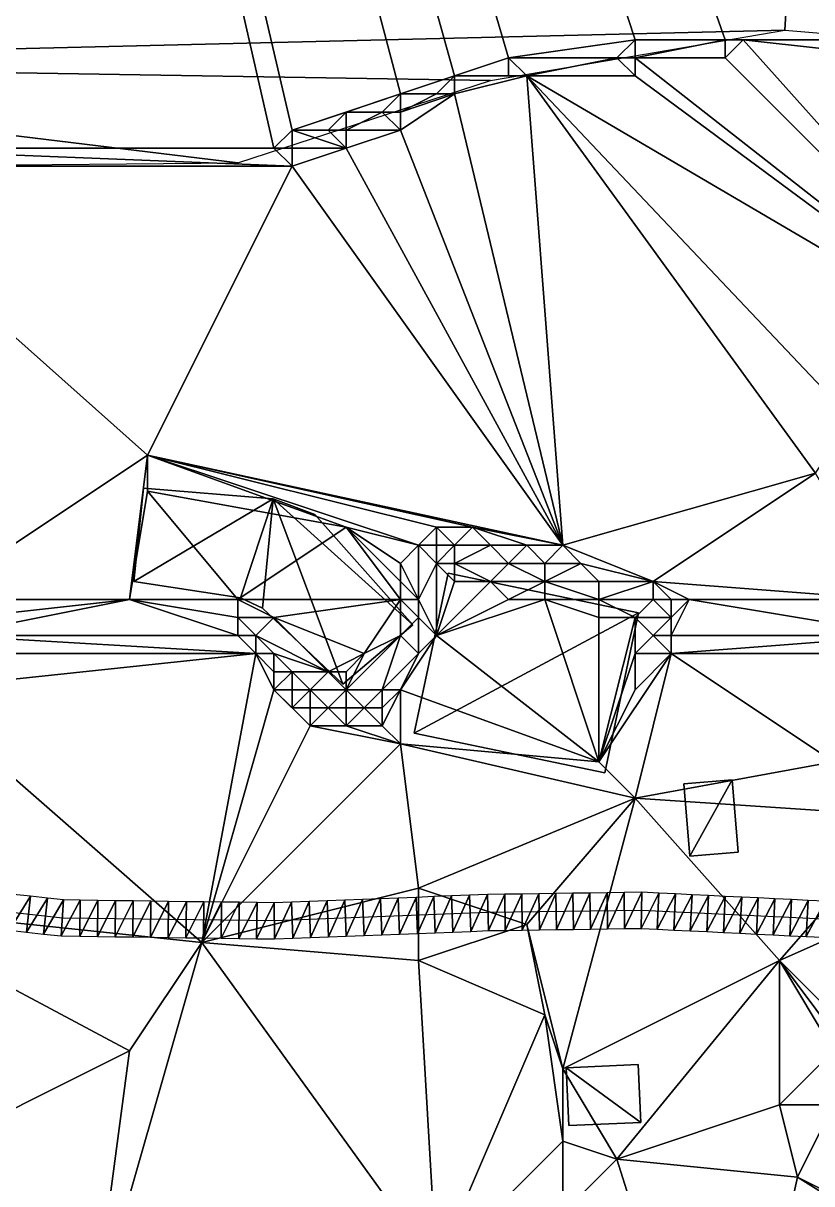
# Model space of a CAD drawing. Header units: metres. Extents: x -1103 to 901, y -902 to 905.
# Drawn here: x 356.2 to 443.6, y -746.7 to -618.2 of the extents above; entities that cross this region are included whole.
import ezdxf

# ---------------------------------------------------------------- set-up
doc = ezdxf.new("R2010")
doc.units = ezdxf.units.M
for name, color, linetype in [('OSM_BUILDING_FOOTPRINTS', 7, 'CONTINUOUS'), ('OSM_BUILDING_ROOFS', 1, 'CONTINUOUS'), ('OSM_BUILDING_WALLS', 8, 'CONTINUOUS'), ('OSM_ROAD_AXES', 2, 'CONTINUOUS'), ('OSM_ROAD_SURFACE', 9, 'CONTINUOUS'), ('OSM_TERRAIN', 3, 'CONTINUOUS'), ('OSM_WATER_OUTLINES', 4, 'CONTINUOUS'), ('OSM_WATER_SURFACE', 5, 'CONTINUOUS')]:
    doc.layers.add(name, color=color, linetype=linetype)

msp = doc.modelspace()

# ---------------------------------------------------------------- linework, layer by layer
at = {"layer": 'OSM_BUILDING_FOOTPRINTS'}
for points in [[(368.48, -680.02, 3.09), (380.29, -681.82, 3.09), (382.74, -682.95, 3.09), (391.63, -691.38, 3.09), (399.38, -684.81, 3.09), (388.54, -672.6, 3.09), (383.92, -670.84, 3.09), (369.56, -669.66, 3.09), (368.48, -680.02, 3.09)], [(399.54, -696.81, 7.87), (420.65, -701.2, 7.87), (424.38, -683.49, 7.87), (403.28, -679.1, 7.87), (399.54, -696.81, 7.87)], [(429.41, -702.41, 10), (434.77, -701.97, 10), (435.43, -710, 10), (430.08, -710.43, 10), (429.41, -702.41, 10)], [(416.39, -733.87, 9.89), (416.66, -740.29, 9.89), (424.63, -739.94, 9.89), (424.35, -733.52, 9.89), (416.39, -733.87, 9.89)]]:
    msp.add_polyline3d(points, close=True, dxfattribs=at)
at = {"layer": 'OSM_BUILDING_ROOFS'}
for points in [[(383.92, -670.84, 13.09), (369.56, -669.66, 13.09), (368.48, -680.02, 13.09)], [(383.92, -670.84, 13.09), (368.48, -680.02, 13.09), (380.29, -681.82, 13.09)], [(383.92, -670.84, 13.09), (380.29, -681.82, 13.09), (382.74, -682.95, 13.09)], [(383.92, -670.84, 13.09), (382.74, -682.95, 13.09), (391.63, -691.38, 13.09)], [(383.92, -670.84, 13.09), (391.63, -691.38, 13.09), (399.38, -684.81, 13.09)], [(383.92, -670.84, 13.09), (399.38, -684.81, 13.09), (388.54, -672.6, 13.09)], [(424.38, -683.49, 17.87), (403.28, -679.1, 17.87), (399.54, -696.81, 17.87)], [(424.38, -683.49, 17.87), (399.54, -696.81, 17.87), (420.65, -701.2, 17.87)], [(434.77, -701.97, 20), (429.41, -702.41, 20), (430.08, -710.43, 20)], [(434.77, -701.97, 20), (430.08, -710.43, 20), (435.43, -710, 20)], [(424.63, -739.94, 19.89), (424.35, -733.52, 19.89), (416.39, -733.87, 19.89)], [(424.63, -739.94, 19.89), (416.39, -733.87, 19.89), (416.66, -740.29, 19.89)]]:
    msp.add_3dface(points, dxfattribs=at)
at = {"layer": 'OSM_BUILDING_WALLS'}
for points in [[(369.56, -669.66, 3.09), (368.48, -680.02, 3.09), (368.48, -680.02, 13.09)], [(369.56, -669.66, 3.09), (368.48, -680.02, 13.09), (369.56, -669.66, 13.09)], [(383.92, -670.84, 3.09), (369.56, -669.66, 3.09), (369.56, -669.66, 13.09)], [(383.92, -670.84, 3.09), (369.56, -669.66, 13.09), (383.92, -670.84, 13.09)], [(388.54, -672.6, 3.09), (383.92, -670.84, 3.09), (383.92, -670.84, 13.09)], [(388.54, -672.6, 3.09), (383.92, -670.84, 13.09), (388.54, -672.6, 13.09)], [(399.38, -684.81, 3.09), (388.54, -672.6, 3.09), (388.54, -672.6, 13.09)], [(399.38, -684.81, 3.09), (388.54, -672.6, 13.09), (399.38, -684.81, 13.09)], [(368.48, -680.02, 3.09), (380.29, -681.82, 3.09), (380.29, -681.82, 13.09)], [(368.48, -680.02, 3.09), (380.29, -681.82, 13.09), (368.48, -680.02, 13.09)], [(403.28, -679.1, 7.87), (399.54, -696.81, 7.87), (399.54, -696.81, 17.87)], [(403.28, -679.1, 7.87), (399.54, -696.81, 17.87), (403.28, -679.1, 17.87)], [(424.38, -683.49, 7.87), (403.28, -679.1, 7.87), (403.28, -679.1, 17.87)], [(424.38, -683.49, 7.87), (403.28, -679.1, 17.87), (424.38, -683.49, 17.87)], [(380.29, -681.82, 3.09), (382.74, -682.95, 3.09), (382.74, -682.95, 13.09)], [(380.29, -681.82, 3.09), (382.74, -682.95, 13.09), (380.29, -681.82, 13.09)], [(382.74, -682.95, 3.09), (391.63, -691.38, 3.09), (391.63, -691.38, 13.09)], [(382.74, -682.95, 3.09), (391.63, -691.38, 13.09), (382.74, -682.95, 13.09)], [(420.65, -701.2, 7.87), (424.38, -683.49, 7.87), (424.38, -683.49, 17.87)], [(420.65, -701.2, 7.87), (424.38, -683.49, 17.87), (420.65, -701.2, 17.87)], [(391.63, -691.38, 3.09), (399.38, -684.81, 3.09), (399.38, -684.81, 13.09)], [(391.63, -691.38, 3.09), (399.38, -684.81, 13.09), (391.63, -691.38, 13.09)], [(399.54, -696.81, 7.87), (420.65, -701.2, 7.87), (420.65, -701.2, 17.87)], [(399.54, -696.81, 7.87), (420.65, -701.2, 17.87), (399.54, -696.81, 17.87)], [(434.77, -701.97, 10), (429.41, -702.41, 10), (429.41, -702.41, 20)], [(434.77, -701.97, 10), (429.41, -702.41, 20), (434.77, -701.97, 20)], [(435.43, -710, 10), (434.77, -701.97, 10), (434.77, -701.97, 20)], [(435.43, -710, 10), (434.77, -701.97, 20), (435.43, -710, 20)], [(429.41, -702.41, 10), (430.08, -710.43, 10), (430.08, -710.43, 20)], [(429.41, -702.41, 10), (430.08, -710.43, 20), (429.41, -702.41, 20)], [(430.08, -710.43, 10), (435.43, -710, 10), (435.43, -710, 20)], [(430.08, -710.43, 10), (435.43, -710, 20), (430.08, -710.43, 20)], [(424.35, -733.52, 9.89), (416.39, -733.87, 9.89), (416.39, -733.87, 19.89)], [(424.35, -733.52, 9.89), (416.39, -733.87, 19.89), (424.35, -733.52, 19.89)], [(416.39, -733.87, 9.89), (416.66, -740.29, 9.89), (416.66, -740.29, 19.89)], [(416.39, -733.87, 9.89), (416.66, -740.29, 19.89), (416.39, -733.87, 19.89)], [(424.63, -739.94, 9.89), (424.35, -733.52, 9.89), (424.35, -733.52, 19.89)], [(424.63, -739.94, 9.89), (424.35, -733.52, 19.89), (424.63, -739.94, 19.89)], [(416.66, -740.29, 9.89), (424.63, -739.94, 9.89), (424.63, -739.94, 19.89)], [(416.66, -740.29, 9.89), (424.63, -739.94, 19.89), (416.66, -740.29, 19.89)]]:
    msp.add_3dface(points, dxfattribs=at)
at = {"layer": 'OSM_ROAD_AXES'}
msp.add_polyline3d([(444.91, -717.43, 11.87), (424.71, -716.44, 11.98), (407.7, -716.69, 11.06), (384.05, -717.61, 9.34), (360.56, -717.29, 8.14), (339.93, -715, 7.19), (327.05, -713.09, 6.22), (313.93, -710.07, 5.22), (300.89, -708.15, 3.78), (294.29, -707.63, 3.11), (291.33, -707.6, 2.89), (288.05, -708.16, 2.67), (284.65, -709.48, 2.51), (279.32, -713.16, 2.39), (266.77, -724.48, 2.18), (246.11, -743.2, 1.73)], dxfattribs=at)
at = {"layer": 'OSM_ROAD_SURFACE'}
for points in [[(357.03, -714.88, 8.13), (355.15, -714.67, 8.05), (354.71, -718.65, 7.83)], [(403.68, -714.85, 10.74), (401.71, -714.92, 10.56), (401.86, -718.92, 10.45)], [(403.68, -714.85, 10.74), (401.86, -718.92, 10.45), (403.83, -718.84, 10.65)], [(405.65, -714.77, 10.9), (403.68, -714.85, 10.74), (403.83, -718.84, 10.65)], [(405.65, -714.77, 10.9), (403.83, -718.84, 10.65), (405.81, -718.77, 10.85)], [(407.65, -714.69, 11.06), (405.65, -714.77, 10.9), (405.81, -718.77, 10.85)], [(407.65, -714.69, 11.06), (405.81, -718.77, 10.85), (407.75, -718.69, 11.05)], [(409.56, -714.66, 11.22), (407.65, -714.69, 11.06), (407.75, -718.69, 11.05)], [(409.56, -714.66, 11.22), (407.75, -718.69, 11.05), (409.62, -718.66, 11.24)], [(411.45, -714.63, 11.37), (409.56, -714.66, 11.22), (409.62, -718.66, 11.24)], [(411.45, -714.63, 11.37), (409.62, -718.66, 11.24), (411.51, -718.63, 11.44)], [(413.34, -714.61, 11.52), (411.45, -714.63, 11.37), (411.51, -718.63, 11.44)], [(413.34, -714.61, 11.52), (411.51, -718.63, 11.44), (413.4, -718.61, 11.61)], [(415.23, -714.58, 11.67), (413.34, -714.61, 11.52), (413.4, -718.61, 11.61)], [(415.23, -714.58, 11.67), (413.4, -718.61, 11.61), (415.29, -718.58, 11.72)], [(417.12, -714.55, 11.79), (415.23, -714.58, 11.67), (415.29, -718.58, 11.72)], [(417.12, -714.55, 11.79), (415.29, -718.58, 11.72), (417.18, -718.55, 11.84)], [(419.01, -714.52, 11.91), (417.12, -714.55, 11.79), (417.18, -718.55, 11.84)], [(419.01, -714.52, 11.91), (417.18, -718.55, 11.84), (419.07, -718.52, 11.96)], [(420.9, -714.49, 12.03), (419.01, -714.52, 11.91), (419.07, -718.52, 11.96)], [(420.9, -714.49, 12.03), (419.07, -718.52, 11.96), (420.96, -718.49, 12.03)], [(422.79, -714.47, 12.04), (420.9, -714.49, 12.03), (420.96, -718.49, 12.03)], [(422.79, -714.47, 12.04), (420.96, -718.49, 12.03), (422.85, -718.47, 12.02)], [(424.75, -714.44, 12.04), (422.79, -714.47, 12.04), (422.85, -718.47, 12.02)], [(424.75, -714.44, 12.04), (422.85, -718.47, 12.02), (424.68, -718.44, 12.02)], [(426.65, -714.53, 12.03), (424.75, -714.44, 12.04), (424.68, -718.44, 12.02)], [(426.65, -714.53, 12.03), (424.68, -718.44, 12.02), (426.45, -718.52, 12.01)], [(428.48, -714.62, 12.03), (426.65, -714.53, 12.03), (426.45, -718.52, 12.01)], [(428.48, -714.62, 12.03), (426.45, -718.52, 12.01), (428.29, -718.62, 12.01)], [(430.32, -714.71, 12.03), (428.48, -714.62, 12.03), (428.29, -718.62, 12.01)], [(430.32, -714.71, 12.03), (428.29, -718.62, 12.01), (430.12, -718.71, 12.01)], [(432.15, -714.8, 12.02), (430.32, -714.71, 12.03), (430.12, -718.71, 12.01)], [(432.15, -714.8, 12.02), (430.12, -718.71, 12.01), (431.96, -718.8, 12)], [(433.99, -714.89, 12.02), (432.15, -714.8, 12.02), (431.96, -718.8, 12)], [(357.03, -714.88, 8.13), (354.71, -718.65, 7.83), (356.59, -718.86, 7.92)], [(358.9, -715.09, 8.22), (357.03, -714.88, 8.13), (356.59, -718.86, 7.92)], [(358.9, -715.09, 8.22), (356.59, -718.86, 7.92), (358.46, -719.07, 8.01)], [(360.68, -715.29, 8.3), (358.9, -715.09, 8.22), (358.46, -719.07, 8.01)], [(360.68, -715.29, 8.3), (358.46, -719.07, 8.01), (360.43, -719.28, 8.1)], [(362.54, -715.32, 8.4), (360.68, -715.29, 8.3), (360.43, -719.28, 8.1)], [(362.54, -715.32, 8.4), (360.43, -719.28, 8.1), (362.49, -719.31, 8.2)], [(364.5, -715.34, 8.5), (362.54, -715.32, 8.4), (362.49, -719.31, 8.2)], [(364.5, -715.34, 8.5), (362.49, -719.31, 8.2), (364.44, -719.34, 8.3)], [(366.46, -715.37, 8.6), (364.5, -715.34, 8.5), (364.44, -719.34, 8.3)], [(366.46, -715.37, 8.6), (364.44, -719.34, 8.3), (366.4, -719.37, 8.39)], [(368.41, -715.39, 8.7), (366.46, -715.37, 8.6), (366.4, -719.37, 8.39)], [(368.41, -715.39, 8.7), (366.4, -719.37, 8.39), (368.36, -719.39, 8.49)], [(370.37, -715.42, 8.8), (368.41, -715.39, 8.7), (368.36, -719.39, 8.49)], [(370.37, -715.42, 8.8), (368.36, -719.39, 8.49), (370.32, -719.42, 8.59)], [(372.33, -715.45, 8.84), (370.37, -715.42, 8.8), (370.32, -719.42, 8.59)], [(372.33, -715.45, 8.84), (370.32, -719.42, 8.59), (372.27, -719.45, 8.69)], [(374.29, -715.48, 8.87), (372.33, -715.45, 8.84), (372.27, -719.45, 8.69)], [(374.29, -715.48, 8.87), (372.27, -719.45, 8.69), (374.23, -719.48, 8.79)], [(376.24, -715.5, 8.89), (374.29, -715.48, 8.87), (374.23, -719.48, 8.79)], [(376.24, -715.5, 8.89), (374.23, -719.48, 8.79), (376.19, -719.5, 8.87)], [(378.2, -715.53, 9.02), (376.24, -715.5, 8.89), (376.19, -719.5, 8.87)], [(378.2, -715.53, 9.02), (376.19, -719.5, 8.87), (378.15, -719.53, 8.99)], [(380.16, -715.55, 9.24), (378.2, -715.53, 9.02), (378.15, -719.53, 8.99)], [(380.16, -715.55, 9.24), (378.15, -719.53, 8.99), (380.1, -719.55, 9.1)], [(382.12, -715.58, 9.36), (380.16, -715.55, 9.24), (380.1, -719.55, 9.1)], [(382.12, -715.58, 9.36), (380.1, -719.55, 9.1), (382.06, -719.58, 9.21)], [(384.02, -715.61, 9.47), (382.12, -715.58, 9.36), (382.06, -719.58, 9.21)], [(384.02, -715.61, 9.47), (382.06, -719.58, 9.21), (384.07, -719.61, 9.33)], [(385.94, -715.53, 9.58), (384.02, -715.61, 9.47), (384.07, -719.61, 9.33)], [(385.94, -715.53, 9.58), (384.07, -719.61, 9.33), (386.09, -719.53, 9.44)], [(387.91, -715.46, 9.69), (385.94, -715.53, 9.58), (386.09, -719.53, 9.44)], [(387.91, -715.46, 9.69), (386.09, -719.53, 9.44), (388.06, -719.45, 9.56)], [(389.88, -715.38, 9.8), (387.91, -715.46, 9.69), (388.06, -719.45, 9.56)], [(389.88, -715.38, 9.8), (388.06, -719.45, 9.56), (390.04, -719.38, 9.67)], [(391.85, -715.3, 9.92), (389.88, -715.38, 9.8), (390.04, -719.38, 9.67)], [(391.85, -715.3, 9.92), (390.04, -719.38, 9.67), (392.01, -719.3, 9.79)], [(393.82, -715.23, 10.03), (391.85, -715.3, 9.92), (392.01, -719.3, 9.79)], [(393.82, -715.23, 10.03), (392.01, -719.3, 9.79), (393.98, -719.23, 9.9)], [(395.8, -715.15, 10.14), (393.82, -715.23, 10.03), (393.98, -719.23, 9.9)], [(395.8, -715.15, 10.14), (393.98, -719.23, 9.9), (395.95, -719.15, 10.02)], [(397.77, -715.08, 10.26), (395.8, -715.15, 10.14), (395.95, -719.15, 10.02)], [(397.77, -715.08, 10.26), (395.95, -719.15, 10.02), (397.92, -719.07, 10.13)], [(399.74, -715, 10.37), (397.77, -715.08, 10.26), (397.92, -719.07, 10.13)], [(399.74, -715, 10.37), (397.92, -719.07, 10.13), (399.89, -719, 10.25)], [(401.71, -714.92, 10.56), (399.74, -715, 10.37), (399.89, -719, 10.25)], [(401.71, -714.92, 10.56), (399.89, -719, 10.25), (401.86, -718.92, 10.45)], [(433.99, -714.89, 12.02), (431.96, -718.8, 12), (433.79, -718.89, 12)], [(435.82, -714.98, 12.01), (433.99, -714.89, 12.02), (433.79, -718.89, 12)], [(435.82, -714.98, 12.01), (433.79, -718.89, 12), (435.63, -718.98, 11.99)], [(437.66, -715.07, 12), (435.82, -714.98, 12.01), (435.63, -718.98, 11.99)], [(437.66, -715.07, 12), (435.63, -718.98, 11.99), (437.46, -719.07, 11.99)], [(439.5, -715.16, 11.99), (437.66, -715.07, 12), (437.46, -719.07, 11.99)], [(439.5, -715.16, 11.99), (437.46, -719.07, 11.99), (439.3, -719.16, 11.98)], [(441.33, -715.25, 11.98), (439.5, -715.16, 11.99), (439.3, -719.16, 11.98)], [(441.33, -715.25, 11.98), (439.3, -719.16, 11.98), (441.14, -719.25, 11.97)], [(443.17, -715.34, 11.98), (441.33, -715.25, 11.98), (441.14, -719.25, 11.97)], [(443.17, -715.34, 11.98), (441.14, -719.25, 11.97), (442.97, -719.34, 11.94)], [(445.08, -715.44, 11.97), (443.17, -715.34, 11.98), (442.97, -719.34, 11.94)], [(445.08, -715.44, 11.97), (442.97, -719.34, 11.94), (444.73, -719.42, 11.85)]]:
    msp.add_3dface(points, dxfattribs=at)
at = {"layer": 'OSM_TERRAIN'}
for points in [[(384, -632), (386, -630), (284, -194)], [(386, -630), (398, -626), (284, -194)], [(404, -624), (410, -622), (284, -194)], [(384, -632), (284, -194), (336, -632)], [(398, -626), (404, -624), (284, -194)], [(410, -622), (424, -620), (284, -194)], [(424, -620), (434, -620), (284, -194)], [(434, -620), (454, -620), (284, -194)], [(720, -334), (284, -194), (454, -620)], [(422, -622), (424, -620), (410, -622)], [(422, -622), (424, -622, 3.42), (424, -620)], [(424, -622, 3.42), (434, -620), (424, -620)], [(424, -622, 3.42), (434, -622, 3.43), (434, -620)], [(434, -622, 3.43), (470, -658, 5.07), (436, -620, 3.35)], [(434, -622, 3.43), (436, -620, 3.35), (434, -620)], [(436, -620, 3.35), (454, -620), (434, -620)], [(470, -658, 5.07), (454, -622, 3.41), (436, -620, 3.35)], [(454, -622, 3.41), (452, -620, 3.33), (436, -620, 3.35)], [(436, -620, 3.35), (452, -620, 3.33), (454, -620)], [(404, -624), (410, -624), (410, -622)], [(410, -624), (412, -624, 3.47), (410, -622)], [(412, -624, 3.47), (422, -622), (410, -622)], [(412, -624, 3.47), (424, -624, 3.51), (422, -622)], [(424, -624, 3.51), (424, -622, 3.42), (422, -622)], [(424, -624, 3.51), (470, -658, 5.07), (424, -622, 3.42)], [(470, -658, 5.07), (434, -622, 3.43), (424, -622, 3.42)], [(402, -626), (404, -624), (398, -626)], [(402, -626), (404, -626, 3.51), (404, -624)], [(416, -676, 5.62), (412, -624, 3.47), (404, -626, 3.51)], [(404, -626, 3.51), (412, -624, 3.47), (404, -624)], [(412, -624, 3.47), (410, -624), (404, -624)], [(416, -676, 5.62), (444, -668, 5.43), (412, -624, 3.47)], [(444, -668, 5.43), (448, -662, 5.37), (412, -624, 3.47)], [(448, -662, 5.37), (470, -658, 5.07), (412, -624, 3.47)], [(412, -624, 3.47), (470, -658, 5.07), (424, -624, 3.51)], [(392, -628), (398, -626), (386, -630)], [(396, -628), (398, -626), (392, -628)], [(396, -628), (398, -628, 3.55), (398, -626)], [(416, -676, 5.62), (404, -626, 3.51), (398, -630, 3.63)], [(398, -630, 3.63), (404, -626, 3.51), (398, -628, 3.55)], [(398, -628, 3.55), (402, -626), (398, -626)], [(398, -628, 3.55), (404, -626, 3.51), (402, -626)], [(390, -630), (392, -628), (386, -630)], [(390, -630), (392, -630, 3.57), (392, -628)], [(392, -630, 3.57), (396, -628), (392, -628)], [(392, -630, 3.57), (398, -630, 3.63), (396, -628)], [(398, -630, 3.63), (398, -628, 3.55), (396, -628)], [(384, -632), (386, -632, 3.59), (386, -630)], [(386, -632, 3.59), (392, -632, 3.65), (386, -630)], [(392, -632, 3.65), (390, -630), (386, -630)], [(392, -632, 3.65), (392, -630, 3.57), (390, -630)], [(416, -676, 5.62), (398, -630, 3.63), (392, -632, 3.65)], [(392, -632, 3.65), (398, -630, 3.63), (392, -630, 3.57)], [(334, -634, 2.71), (386, -634, 3.66), (336, -632)], [(386, -634, 3.66), (384, -632), (336, -632)], [(386, -634, 3.66), (386, -632, 3.59), (384, -632)], [(386, -634, 3.66), (416, -676, 5.62), (392, -632, 3.65)], [(386, -634, 3.66), (392, -632, 3.65), (386, -632, 3.59)], [(346, -682, 4.41), (370, -666, 4.58), (334, -634, 2.71)], [(370, -666, 4.58), (386, -634, 3.66), (334, -634, 2.71)], [(370, -666, 4.58), (416, -676, 5.62), (386, -634, 3.66)], [(368, -682, 5.08), (370, -666, 4.58), (346, -682, 4.41)], [(368, -682, 5.08), (370, -670, 5.18), (370, -666, 4.58)], [(392, -674, 5.19), (400, -676, 5.41), (370, -666, 4.58)], [(370, -670, 5.18), (392, -674, 5.19), (370, -666, 4.58)], [(402, -674, 5.37), (370, -666, 4.58), (400, -676, 5.41)], [(402, -674, 5.37), (406, -674, 5.42), (370, -666, 4.58)], [(406, -674, 5.42), (416, -676, 5.62), (370, -666, 4.58)], [(416, -676, 5.62), (426, -680, 6.07), (444, -668, 5.43)], [(426, -680, 6.07), (452, -682, 6.15), (444, -668, 5.43)], [(368, -682, 5.08), (380, -682, 5.18), (370, -670, 5.18)], [(370, -670, 5.18), (380, -682, 5.18), (392, -674, 5.19)], [(398, -682, 5.26), (392, -674, 5.19), (380, -682, 5.18)], [(398, -682, 5.26), (398, -680, 5.37), (392, -674, 5.19)], [(392, -674, 5.19), (398, -680, 5.37), (398, -678, 5.42)], [(392, -674, 5.19), (398, -678, 5.42), (400, -676, 5.41)], [(400, -676, 5.41), (402, -676, 6.34), (402, -674, 5.37)], [(402, -676, 6.34), (404, -676, 6.6), (402, -674, 5.37)], [(404, -676, 6.6), (406, -674, 5.42), (402, -674, 5.37)], [(404, -676, 6.6), (408, -676, 5.53), (406, -674, 5.42)], [(408, -676, 5.53), (412, -676, 5.58), (406, -674, 5.42)], [(412, -676, 5.58), (416, -676, 5.62), (406, -674, 5.42)], [(400, -682, 7.38), (400, -676, 5.41), (398, -678, 5.42)], [(400, -682, 7.38), (402, -678, 8.7), (400, -676, 5.41)], [(402, -678, 8.7), (402, -676, 6.34), (400, -676, 5.41)], [(402, -678, 8.7), (404, -678, 9.34), (404, -676, 6.6)], [(402, -678, 8.7), (404, -676, 6.6), (402, -676, 6.34)], [(404, -678, 9.34), (408, -676, 5.53), (404, -676, 6.6)], [(404, -678, 9.34), (410, -678, 7.72), (408, -676, 5.53)], [(410, -678, 7.72), (412, -676, 5.58), (408, -676, 5.53)], [(410, -678, 7.72), (414, -678, 6.66), (412, -676, 5.58)], [(414, -678, 6.66), (416, -676, 5.62), (412, -676, 5.58)], [(414, -678, 6.66), (418, -678, 5.72), (416, -676, 5.62)], [(426, -680, 6.07), (416, -676, 5.62), (418, -678, 5.72)], [(398, -680, 5.37), (400, -682, 7.38), (398, -678, 5.42)], [(400, -682, 7.38), (402, -686, 11.01), (402, -678, 8.7)], [(402, -686, 11.01), (404, -680, 11.01), (402, -678, 8.7)], [(404, -680, 11.01), (404, -678, 9.34), (402, -678, 8.7)], [(404, -680, 11.01), (408, -680, 10.9), (404, -678, 9.34)], [(408, -680, 10.9), (410, -678, 7.72), (404, -678, 9.34)], [(408, -680, 10.9), (414, -680, 9.3), (410, -678, 7.72)], [(414, -680, 9.3), (414, -678, 6.66), (410, -678, 7.72)], [(414, -680, 9.3), (420, -680, 7.73), (418, -678, 5.72)], [(414, -680, 9.3), (418, -678, 5.72), (414, -678, 6.66)], [(420, -680, 7.73), (426, -680, 6.07), (418, -678, 5.72)], [(398, -682, 5.26), (400, -682, 7.38), (398, -680, 5.37)], [(402, -686, 11.01), (408, -680, 10.9), (404, -680, 11.01)], [(402, -686, 11.01), (410, -682, 11.01), (408, -680, 10.9)], [(410, -682, 11.01), (414, -680, 9.3), (408, -680, 10.9)], [(410, -682, 11.01), (414, -682, 11.01), (414, -680, 9.3)], [(414, -682, 11.01), (420, -682, 10.29), (414, -680, 9.3)], [(420, -682, 10.29), (420, -680, 7.73), (414, -680, 9.3)], [(420, -682, 10.29), (426, -680, 6.07), (420, -680, 7.73)], [(420, -682, 10.29), (426, -682, 8.23), (426, -680, 6.07)], [(426, -682, 8.23), (428, -682, 6.09), (426, -680, 6.07)], [(428, -682, 6.09), (430, -682, 6), (426, -680, 6.07)], [(452, -682, 6.15), (426, -680, 6.07), (430, -682, 6)], [(350, -684, 6.13), (368, -682, 5.08), (346, -682, 4.41)], [(348, -686, 8.01), (368, -682, 5.08), (350, -684, 6.13)], [(348, -686, 8.01), (380, -686, 8.35), (368, -682, 5.08)], [(380, -686, 8.35), (380, -684, 6.03), (368, -682, 5.08)], [(368, -682, 5.08), (380, -684, 6.03), (380, -682, 5.18)], [(380, -684, 6.03), (384, -684, 5.18), (380, -682, 5.18)], [(384, -684, 5.18), (398, -682, 5.26), (380, -682, 5.18)], [(394, -688, 5.18), (398, -682, 5.26), (384, -684, 5.18)], [(394, -688, 5.18), (398, -686, 5.58), (398, -682, 5.26)], [(398, -686, 5.58), (400, -684, 8.17), (398, -682, 5.26)], [(400, -684, 8.17), (400, -682, 7.38), (398, -682, 5.26)], [(400, -684, 8.17), (402, -686, 11.01), (400, -682, 7.38)], [(420, -700, 11.01), (414, -682, 11.01), (402, -686, 11.01)], [(402, -686, 11.01), (414, -682, 11.01), (410, -682, 11.01)], [(420, -700, 11.01), (420, -684, 11.01), (414, -682, 11.01)], [(414, -682, 11.01), (420, -684, 11.01), (420, -682, 10.29)], [(420, -684, 11.01), (424, -684, 11.01), (420, -682, 10.29)], [(424, -684, 11.01), (426, -682, 8.23), (420, -682, 10.29)], [(424, -684, 11.01), (428, -684, 8.83), (426, -682, 8.23)], [(428, -684, 8.83), (428, -682, 6.09), (426, -682, 8.23)], [(428, -686, 11.39), (430, -682, 6), (428, -684, 8.83)], [(428, -686, 11.39), (454, -686, 10.39), (430, -682, 6)], [(428, -684, 8.83), (430, -682, 6), (428, -682, 6.09)], [(430, -682, 6), (454, -686, 10.39), (452, -682, 6.15)], [(380, -686, 8.35), (382, -686, 7.42), (380, -684, 6.03)], [(382, -686, 7.42), (384, -684, 5.18), (380, -684, 6.03)], [(382, -686, 7.42), (390, -690, 5.32), (384, -684, 5.18)], [(390, -690, 5.32), (394, -688, 5.18), (384, -684, 5.18)], [(398, -686, 5.58), (400, -688, 10.42), (400, -684, 8.17)], [(400, -688, 10.42), (402, -686, 11.01), (400, -684, 8.17)], [(424, -688, 11.24), (424, -684, 11.01), (420, -700, 11.01)], [(420, -700, 11.01), (424, -684, 11.01), (420, -684, 11.01)], [(424, -688, 11.24), (426, -686, 11.25), (424, -684, 11.01)], [(426, -686, 11.25), (428, -684, 8.83), (424, -684, 11.01)], [(426, -686, 11.25), (428, -686, 11.39), (428, -684, 8.83)], [(346, -688, 8.87), (382, -688, 9.13), (348, -686, 8.01)], [(382, -688, 9.13), (380, -686, 8.35), (348, -686, 8.01)], [(382, -688, 9.13), (382, -686, 7.42), (380, -686, 8.35)], [(382, -688, 9.13), (384, -688, 8.05), (382, -686, 7.42)], [(384, -688, 8.05), (390, -690, 5.32), (382, -686, 7.42)], [(396, -692, 9.61), (398, -686, 5.58), (392, -692, 6.07)], [(392, -692, 6.07), (398, -686, 5.58), (394, -688, 5.18)], [(396, -692, 9.61), (400, -688, 10.42), (398, -686, 5.58)], [(400, -688, 10.42), (398, -692, 10.85), (402, -686, 11.01)], [(398, -692, 10.85), (420, -700, 11.01), (402, -686, 11.01)], [(424, -688, 11.24), (428, -688, 12.46), (426, -686, 11.25)], [(428, -688, 12.46), (428, -686, 11.39), (426, -686, 11.25)], [(428, -688, 12.46), (454, -686, 10.39), (428, -686, 11.39)], [(428, -688, 12.46), (456, -688, 11.23), (454, -686, 10.39)], [(344, -692, 8.6), (376, -720, 8.8), (382, -688, 9.13)], [(344, -692, 8.6), (382, -688, 9.13), (346, -688, 8.87)], [(376, -720, 8.8), (384, -692, 9.28), (382, -688, 9.13)], [(382, -688, 9.13), (384, -692, 9.28), (384, -690, 9.28)], [(384, -690, 9.28), (384, -688, 8.05), (382, -688, 9.13)], [(384, -690, 9.28), (386, -690, 8.28), (384, -688, 8.05)], [(386, -690, 8.28), (390, -690, 5.32), (384, -688, 8.05)], [(390, -690, 5.32), (392, -690, 5.18), (394, -688, 5.18)], [(392, -690, 5.18), (392, -692, 6.07), (394, -688, 5.18)], [(396, -692, 9.61), (398, -692, 10.85), (400, -688, 10.42)], [(424, -704, 12.04), (428, -688, 12.46), (420, -700, 11.01)], [(420, -700, 11.01), (428, -688, 12.46), (424, -692, 11.52)], [(420, -700, 11.01), (424, -692, 11.52), (424, -688, 11.24)], [(424, -704, 12.04), (446, -700, 11.82), (428, -688, 12.46)], [(424, -692, 11.52), (428, -688, 12.46), (424, -688, 11.24)], [(446, -700, 11.82), (456, -688, 11.23), (428, -688, 12.46)], [(384, -692, 9.28), (386, -692, 9.49), (386, -690, 8.28)], [(384, -692, 9.28), (386, -690, 8.28), (384, -690, 9.28)], [(386, -692, 9.49), (388, -692, 8.51), (386, -690, 8.28)], [(388, -692, 8.51), (390, -690, 5.32), (386, -690, 8.28)], [(388, -692, 8.51), (392, -692, 6.07), (390, -690, 5.32)], [(392, -692, 6.07), (392, -690, 5.18), (390, -690, 5.32)], [(376, -720, 8.8), (344, -692, 8.6), (338, -716, 7.04)], [(376, -720, 8.8), (388, -696, 9.7), (384, -692, 9.28)], [(384, -692, 9.28), (388, -696, 9.7), (386, -694, 9.49)], [(386, -694, 9.49), (386, -692, 9.49), (384, -692, 9.28)], [(386, -694, 9.49), (388, -694, 9.7), (388, -692, 8.51)], [(386, -694, 9.49), (388, -692, 8.51), (386, -692, 9.49)], [(388, -694, 9.7), (390, -694, 8.83), (388, -692, 8.51)], [(390, -694, 8.83), (392, -692, 6.07), (388, -692, 8.51)], [(390, -694, 8.83), (392, -694, 8.45), (392, -692, 6.07)], [(392, -694, 8.45), (394, -694, 9.73), (392, -692, 6.07)], [(394, -694, 9.73), (396, -692, 9.61), (392, -692, 6.07)], [(394, -694, 9.73), (396, -694, 10.54), (396, -692, 9.61)], [(398, -698, 10.88), (398, -692, 10.85), (396, -696, 10.59)], [(396, -696, 10.59), (398, -692, 10.85), (396, -694, 10.54)], [(396, -694, 10.54), (398, -692, 10.85), (396, -692, 9.61)], [(398, -698, 10.88), (420, -700, 11.01), (398, -692, 10.85)], [(388, -696, 9.7), (388, -694, 9.7), (386, -694, 9.49)], [(388, -696, 9.7), (392, -696, 10.12), (390, -694, 8.83)], [(388, -696, 9.7), (390, -694, 8.83), (388, -694, 9.7)], [(392, -696, 10.12), (392, -694, 8.45), (390, -694, 8.83)], [(392, -696, 10.12), (396, -696, 10.59), (394, -694, 9.73)], [(392, -696, 10.12), (394, -694, 9.73), (392, -694, 8.45)], [(396, -696, 10.59), (396, -694, 10.54), (394, -694, 9.73)], [(376, -720, 8.8), (398, -698, 10.88), (388, -696, 9.7)], [(388, -696, 9.7), (398, -698, 10.88), (392, -696, 10.12)], [(392, -696, 10.12), (398, -698, 10.88), (396, -696, 10.59)], [(400, -714, 10.37), (398, -698, 10.88), (376, -720, 8.8)], [(400, -714, 10.37), (424, -704, 12.04), (398, -698, 10.88)], [(398, -698, 10.88), (424, -704, 12.04), (420, -700, 11.01)], [(424, -704, 12.04), (454, -706, 11.91), (446, -700, 11.82)], [(412, -718, 11.46), (424, -704, 12.04), (400, -714, 10.37)], [(416, -734, 11.91), (424, -704, 12.04), (412, -718, 11.46)], [(416, -734, 11.91), (440, -722, 11.92), (424, -704, 12.04)], [(440, -722, 11.92), (454, -706, 11.91), (424, -704, 12.04)], [(440, -722, 11.92), (458, -714, 11.37), (454, -706, 11.91)], [(400, -722, 10.11), (400, -714, 10.37), (376, -720, 8.8)], [(400, -722, 10.11), (412, -718, 11.46), (400, -714, 10.37)], [(452, -734, 10.73), (458, -714, 11.37), (440, -722, 11.92)], [(344, -744, 5.12), (368, -732, 7.96), (338, -716, 7.04)], [(368, -732, 7.96), (376, -720, 8.8), (338, -716, 7.04)], [(414, -728, 11.43), (412, -718, 11.46), (400, -722, 10.11)], [(416, -734, 11.91), (412, -718, 11.46), (414, -728, 11.43)], [(364, -762, 6.19), (402, -756, 10.11), (376, -720, 8.8)], [(364, -762, 6.19), (376, -720, 8.8), (368, -732, 7.96)], [(376, -720, 8.8), (402, -756, 10.11), (400, -722, 10.11)], [(402, -756, 10.11), (414, -728, 11.43), (400, -722, 10.11)], [(422, -744, 11.88), (440, -722, 11.92), (416, -734, 11.91)], [(422, -744, 11.88), (440, -738, 11.85), (440, -722, 11.92)], [(440, -738, 11.85), (446, -732, 11.05), (440, -722, 11.92)], [(446, -732, 11.05), (446, -730, 11.45), (440, -722, 11.92)], [(446, -730, 11.45), (452, -734, 10.73), (440, -722, 11.92)], [(402, -756, 10.11), (416, -742, 11.78), (414, -728, 11.43)], [(416, -742, 11.78), (416, -734, 11.91), (414, -728, 11.43)], [(344, -744, 5.12), (364, -762, 6.19), (368, -732, 7.96)], [(446, -738, 10.57), (446, -732, 11.05), (440, -738, 11.85)], [(416, -742, 11.78), (422, -744, 11.88), (416, -734, 11.91)], [(422, -744, 11.88), (442, -746, 11.42), (440, -738, 11.85)], [(442, -746, 11.42), (446, -738, 10.57), (440, -738, 11.85)], [(442, -746, 11.42), (450, -750, 10.6), (446, -738, 10.57)], [(416, -750, 11.29), (416, -742, 11.78), (402, -756, 10.11)], [(416, -750, 11.29), (422, -744, 11.88), (416, -742, 11.78)], [(306, -762, 3.07), (364, -762, 6.19), (344, -744, 5.12)], [(416, -750, 11.29), (434, -782, 10), (422, -744, 11.88)], [(422, -744, 11.88), (434, -782, 10), (442, -746, 11.42)], [(442, -746, 11.42), (434, -782, 10), (458, -756, 9.96)], [(442, -746, 11.42), (458, -756, 9.96), (450, -750, 10.6)]]:
    msp.add_3dface(points, dxfattribs=at)
at = {"layer": 'OSM_WATER_OUTLINES'}
msp.add_polyline3d([(232.34, -618.32, 1), (260.2, -620.68, 1), (289.25, -622.6, 1), (320.83, -629.95, 1), (347.07, -633.94, 1), (379.98, -633.64, 1), (408, -624.51, 1), (440.61, -618.92, 1), (480.79, -622.3, 1)], dxfattribs=at)
at = {"layer": 'OSM_WATER_SURFACE'}
for points in [[(476.48, -23.24, 1), (-626.57, -520.15, 1), (-605.85, -699.14, 1)], [(476.48, -23.24, 1), (-605.85, -699.14, 1), (-601.5, -736.6, 1)], [(476.48, -23.24, 1), (-601.5, -736.6, 1), (-581.53, -893.84, 1)], [(476.48, -23.24, 1), (-581.53, -893.84, 1), (-573.74, -900, 1)], [(476.48, -23.24, 1), (-573.74, -900, 1), (232.34, -618.32, 1)], [(476.48, -23.24, 1), (232.34, -618.32, 1), (289.25, -622.6, 1)], [(475.85, -29.94, 1), (476.48, -23.24, 1), (289.25, -622.6, 1)], [(475.85, -29.94, 1), (289.25, -622.6, 1), (440.61, -618.92, 1)], [(475.85, -29.94, 1), (440.61, -618.92, 1), (480.79, -622.3, 1)], [(289.25, -622.6, 1), (408, -624.51, 1), (440.61, -618.92, 1)], [(289.25, -622.6, 1), (347.07, -633.94, 1), (379.98, -633.64, 1)], [(289.25, -622.6, 1), (379.98, -633.64, 1), (408, -624.51, 1)]]:
    msp.add_3dface(points, dxfattribs=at)

doc.saveas('drawing.dxf')
